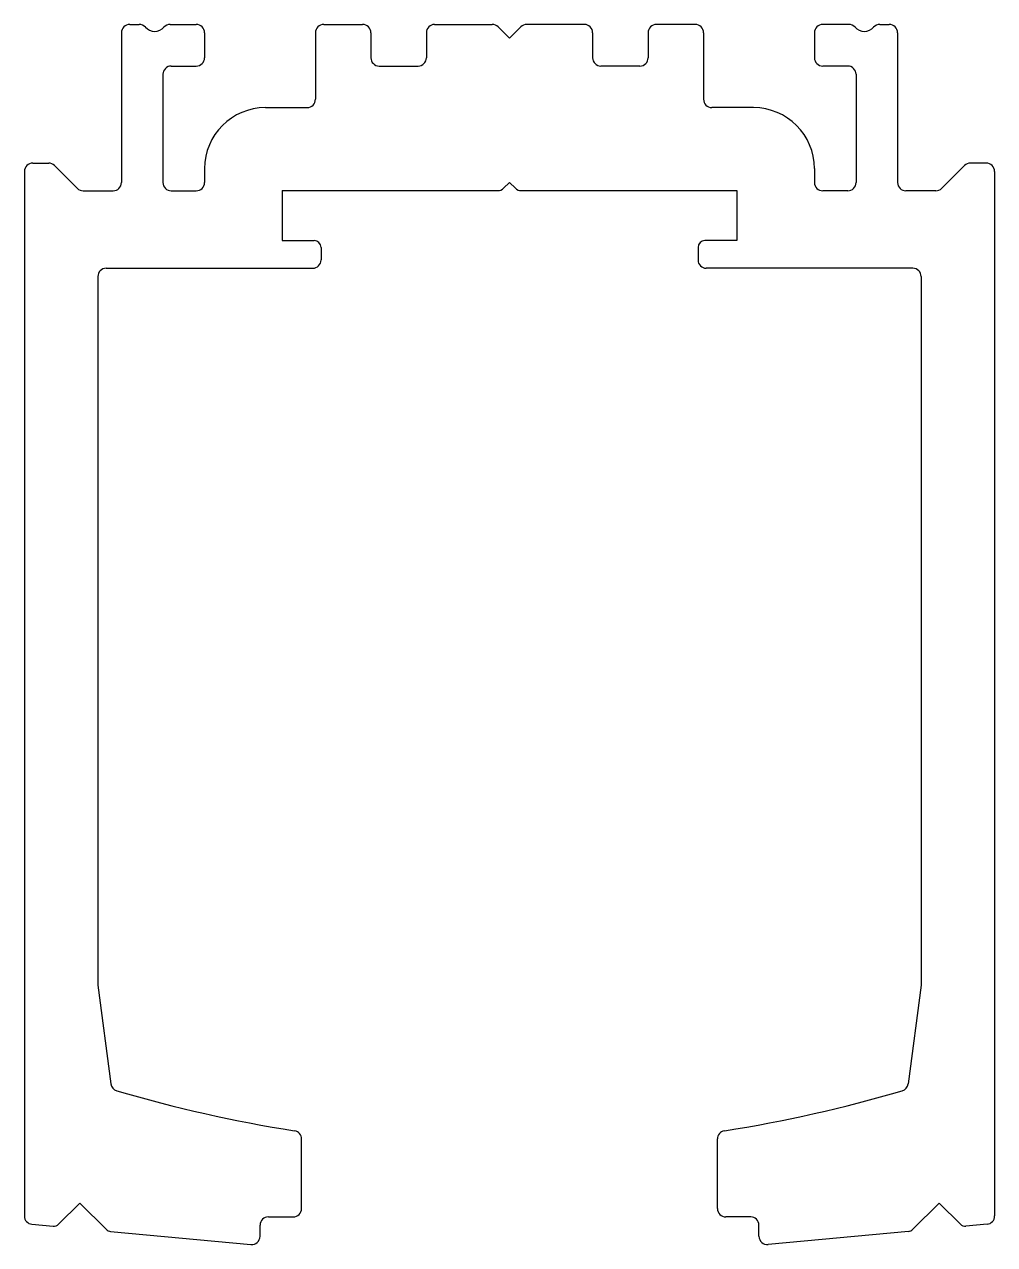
# Model space of a CAD drawing. Extents: x 1339 to 1374, y 2656.6 to 2700.6.
import ezdxf

# ---------------------------------------------------------------- set-up
doc = ezdxf.new("R2010")
doc.units = 0
doc.layers.get('0').update_dxf_attribs({"linetype": 'CONTINUOUS'})

msp = doc.modelspace()

# ---------------------------------------------------------------- linework, layer by layer
for p, q in [((1342.504, 2700.313), (1342.504, 2694.913)), ((1342.804, 2700.613), (1343.145, 2700.613)), ((1344.263, 2700.613), (1345.204, 2700.613)), ((1345.504, 2700.313), (1345.504, 2699.413)), ((1349.504, 2700.313), (1349.504, 2697.913)), ((1349.804, 2700.613), (1351.204, 2700.613)), ((1351.504, 2700.313), (1351.504, 2699.413)), ((1353.504, 2700.313), (1353.504, 2699.413)), ((1353.804, 2700.613), (1355.88, 2700.613)), ((1356.092, 2700.525), (1356.504, 2700.113)), ((1356.916, 2700.525), (1356.504, 2700.113)), ((1359.204, 2700.613), (1357.128, 2700.613)), ((1359.504, 2700.313), (1359.504, 2699.413)), ((1361.504, 2700.313), (1361.504, 2699.413)), ((1363.204, 2700.613), (1361.804, 2700.613)), ((1363.504, 2700.313), (1363.504, 2697.913)), ((1367.504, 2700.313), (1367.504, 2699.413)), ((1368.745, 2700.613), (1367.804, 2700.613)), ((1369.863, 2700.613), (1370.204, 2700.613)), ((1370.504, 2700.313), (1370.504, 2694.913)), ((1344.304, 2699.113), (1345.204, 2699.113)), ((1351.804, 2699.113), (1353.204, 2699.113)), ((1361.204, 2699.113), (1359.804, 2699.113)), ((1368.704, 2699.113), (1367.804, 2699.113)), ((1344.004, 2698.813), (1344.004, 2694.913)), ((1369.004, 2698.813), (1369.004, 2694.913)), ((1347.704, 2697.613), (1349.204, 2697.613)), ((1365.304, 2697.613), (1363.804, 2697.613)), ((1339.304, 2695.613), (1339.88, 2695.613)), ((1340.092, 2695.525), (1340.916, 2694.701)), ((1372.916, 2695.525), (1372.092, 2694.701)), ((1373.704, 2695.613), (1373.128, 2695.613)), ((1339.004, 2695.313), (1339.004, 2657.646)), ((1345.504, 2695.413), (1345.504, 2694.913)), ((1367.504, 2695.413), (1367.504, 2694.913)), ((1374.004, 2695.313), (1374.004, 2657.646)), ((1341.128, 2694.613), (1342.204, 2694.613)), ((1344.304, 2694.613), (1345.204, 2694.613)), ((1348.304, 2694.618), (1356.08, 2694.618)), ((1348.304, 2694.618), (1348.304, 2692.818)), ((1356.292, 2694.706), (1356.504, 2694.918)), ((1356.716, 2694.706), (1356.504, 2694.918)), ((1356.928, 2694.618), (1364.704, 2694.618)), ((1364.704, 2694.618), (1364.704, 2692.818)), ((1368.704, 2694.613), (1367.804, 2694.613)), ((1371.88, 2694.613), (1370.804, 2694.613)), ((1348.304, 2692.818), (1349.454, 2692.818)), ((1364.704, 2692.818), (1363.554, 2692.818)), ((1349.704, 2692.568), (1349.704, 2692.118)), ((1363.304, 2692.568), (1363.304, 2692.118)), ((1341.654, 2691.518), (1341.654, 2665.963)), ((1341.954, 2691.818), (1349.404, 2691.818)), ((1371.054, 2691.818), (1363.604, 2691.818)), ((1371.354, 2691.518), (1371.354, 2665.963)), ((1341.654, 2665.963), (1342.121, 2662.412)), ((1371.354, 2665.963), (1370.886, 2662.412)), ((1349.004, 2657.913), (1349.004, 2660.422)), ((1364.004, 2657.913), (1364.004, 2660.422)), ((1341.004, 2658.113), (1340.239, 2657.349)), ((1341.004, 2658.113), (1341.961, 2657.156)), ((1372.004, 2658.113), (1371.047, 2657.156)), ((1372.004, 2658.113), (1372.768, 2657.349)), ((1347.804, 2657.613), (1348.704, 2657.613)), ((1365.204, 2657.613), (1364.304, 2657.613)), ((1339.276, 2657.347), (1340.04, 2657.277)), ((1347.504, 2656.913), (1347.504, 2657.313)), ((1365.504, 2656.913), (1365.504, 2657.313)), ((1373.732, 2657.347), (1372.968, 2657.277)), ((1342.115, 2657.084), (1347.176, 2656.614)), ((1370.893, 2657.084), (1365.832, 2656.614))]:
    msp.add_line(p, q)
for centre, radius, start, end in [((1342.804, 2700.313), 0.3, 90, 180), ((1343.145, 2700.313), 0.3, 41.8103, 90), ((1343.704, 2700.813), 0.45, 221.8103, 318.1897), ((1344.263, 2700.313), 0.3, 90, 138.1897), ((1345.204, 2700.313), 0.3, 0, 90), ((1349.804, 2700.313), 0.3, 90, 180), ((1351.204, 2700.313), 0.3, 0, 90), ((1353.804, 2700.313), 0.3, 90, 180), ((1355.88, 2700.313), 0.3, 45, 90), ((1357.128, 2700.313), 0.3, 90, 135), ((1359.204, 2700.313), 0.3, 0, 90), ((1361.804, 2700.313), 0.3, 90, 180), ((1363.204, 2700.313), 0.3, 0, 90), ((1367.804, 2700.313), 0.3, 90, 180), ((1368.745, 2700.313), 0.3, 41.8103, 90), ((1369.304, 2700.813), 0.45, 221.8103, 318.1897), ((1369.863, 2700.313), 0.3, 90, 138.1897), ((1370.204, 2700.313), 0.3, 0, 90), ((1345.204, 2699.413), 0.3, 270, 0), ((1351.804, 2699.413), 0.3, 180, 270), ((1353.204, 2699.413), 0.3, 270, 0), ((1359.804, 2699.413), 0.3, 180, 270), ((1361.204, 2699.413), 0.3, 270, 0), ((1367.804, 2699.413), 0.3, 180, 270), ((1344.304, 2698.813), 0.3, 90, 180), ((1368.704, 2698.813), 0.3, 0, 90), ((1349.204, 2697.913), 0.3, 270, 0), ((1363.804, 2697.913), 0.3, 180, 270), ((1347.704, 2695.413), 2.2, 90, 180), ((1365.304, 2695.413), 2.2, 0, 90), ((1339.304, 2695.313), 0.3, 90, 180), ((1339.88, 2695.313), 0.3, 45, 90), ((1373.128, 2695.313), 0.3, 90, 135), ((1373.704, 2695.313), 0.3, 0, 90), ((1341.128, 2694.913), 0.3, 225, 270), ((1342.204, 2694.913), 0.3, 270, 0), ((1344.304, 2694.913), 0.3, 180, 270), ((1345.204, 2694.913), 0.3, 270, 0), ((1356.08, 2694.918), 0.3, 270, 315), ((1356.928, 2694.918), 0.3, 225, 270), ((1367.804, 2694.913), 0.3, 180, 270), ((1368.704, 2694.913), 0.3, 270, 0), ((1370.804, 2694.913), 0.3, 180, 270), ((1371.88, 2694.913), 0.3, 270, 315), ((1349.454, 2692.568), 0.25, 0, 90), ((1363.554, 2692.568), 0.25, 90, 180), ((1349.404, 2692.118), 0.3, 270, 0), ((1363.604, 2692.118), 0.3, 180, 270), ((1341.954, 2691.518), 0.3, 90, 180), ((1371.054, 2691.518), 0.3, 0, 90), ((1342.419, 2662.451), 0.3, 187.5, 253.5367), ((1356.504, 2710.113), 50, 253.5367, 261.0792), ((1356.504, 2710.113), 50, 278.9208, 286.4633), ((1370.589, 2662.451), 0.3, 286.4633, 352.5), ((1348.704, 2660.422), 0.3, 0, 81.0792), ((1364.304, 2660.422), 0.3, 98.9208, 180), ((1339.304, 2657.646), 0.3, 180, 264.7), ((1347.804, 2657.313), 0.3, 90, 180), ((1348.704, 2657.913), 0.3, 270, 0), ((1364.304, 2657.913), 0.3, 180, 270), ((1365.204, 2657.313), 0.3, 0, 90), ((1373.704, 2657.646), 0.3, 275.3, 0), ((1340.063, 2657.525), 0.25, 264.7, 315), ((1372.945, 2657.525), 0.25, 225, 275.3), ((1342.138, 2657.333), 0.25, 225, 264.7), ((1347.204, 2656.913), 0.3, 264.7, 0), ((1365.804, 2656.913), 0.3, 180, 275.3), ((1370.87, 2657.333), 0.25, 275.3, 315)]:
    msp.add_arc(centre, radius, start, end)

doc.saveas('drawing.dxf')
